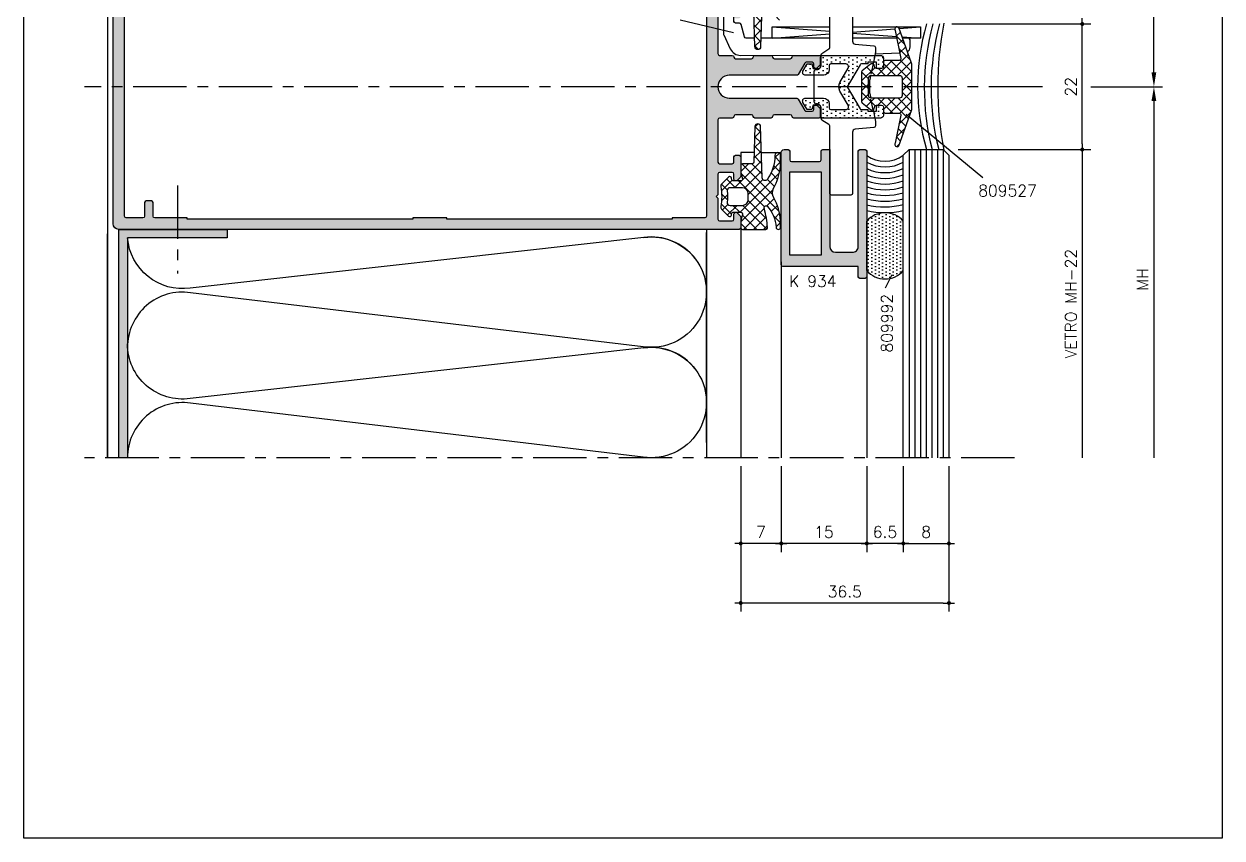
# Model space of a CAD drawing. Extents: x 0 to 1130, y -960 to 577.
# Drawn here: x 0 to 210, y -640 to -497.3 of the extents above; entities that cross this region are included whole.
import ezdxf
from ezdxf.enums import TextEntityAlignment as Align

# ---------------------------------------------------------------- set-up
doc = ezdxf.new("R2010")
doc.units = 0
doc.header["$LTSCALE"] = 7.5
doc.header["$MEASUREMENT"] = 0
doc.linetypes.add('CENTER', pattern=[2, 1.25, -0.25, 0.25, -0.25])
doc.linetypes.add('HIDDEN', pattern=[0.375, 0.25, -0.125])
doc.layers.get('0').update_dxf_attribs({"linetype": 'CONTINUOUS'})
doc.layers.get('DEFPOINTS').update_dxf_attribs({"linetype": 'CONTINUOUS'})
for name, color, linetype in [('ACCESSORI', 200, 'CONTINUOUS'), ('ASSI', 1, 'CENTER'), ('FILL', 8, 'CONTINUOUS'), ('FINE', 7, 'CONTINUOUS'), ('GOMMA', 3, 'CONTINUOUS'), ('GROSSA', 4, 'CONTINUOUS'), ('LAMIERA', 94, 'CONTINUOUS'), ('MARCHIO', 7, 'CONTINUOUS'), ('NASC', 7, 'HIDDEN'), ('QUOTE', 254, 'CONTINUOUS'), ('TESTO', 2, 'CONTINUOUS'), ('TRATTEGGI', 140, 'CONTINUOUS'), ('VETRO', 6, 'CONTINUOUS')]:
    doc.layers.add(name, color=color, linetype=linetype)
doc.styles.get("Standard").update_dxf_attribs({"font": 'romans.shx'})
doc.dimstyles.new('SCALA_1-1$0', dxfattribs={"dimtxt": 2, "dimasz": 1, "dimexe": 1.5, "dimexo": 1.5, "dimgap": 1, "dimtad": 3, "dimdsep": 46, "dimtxsty": 'Standard', "dimblk1": 'PUNTO', "dimblk2": 'PUNTO', "dimsah": 1, "dimcen": 0.09, "dimclrt": 2, "dimadec": 0, "dimazin": 0, "dimtfac": 0.7, "dimtmove": 0, "dimatfit": 3, "dimldrblk": 'PUNTO', "dimfxl": 1, "dimtolj": 2, "dimarcsym": 0})
pattern_1 = [(135, (-2e-06, -640), (-0.8838835, -0.8838835), []), (225, (-2e-06, -640), (0.8838835, -0.8838835), [])]

# ---------------------------------------------------------------- blocks, each defined once
blk = doc.blocks.new('*D162')
at = {"layer": 'DEFPOINTS', "color": 0, "transparency": 16777216}
for p in [(173.63, -438.35), (198.06, -438.35), (185.5, -508.35)]:
    blk.add_point(p, dxfattribs=at)
at = {"layer": 'QUOTE', "color": 0, "lineweight": -2, "transparency": 16777216}
for p, q in [((198.06, -505.85), (198.06, -438.35)), ((187, -508.35), (199.56, -508.35))]:
    blk.add_line(p, q, dxfattribs=at)
at = {"layer": 'QUOTE', "color": 0, "transparency": 16777216}
blk.add_solid([(197.64, -505.85), (198.47, -505.85), (198.06, -508.35)], dxfattribs=at)
at = {"layer": 'QUOTE', "color": 2, "transparency": 16777216, "insert": (196.06, -472.1), "char_height": 2, "attachment_point": 5, "rotation": 90}
blk.add_mtext('\\A2;MH', dxfattribs=at)
blk = doc.blocks.new('_None')
blk = doc.blocks.new('PUNTO')
blk.add_line((-1, 0), (1, 0))
at = {"const_width": 0.35}
blk.add_lwpolyline([(-0.175, 0, 1), (0.175, 0, 1)], format="xyb", close=True, dxfattribs=at)
blk = doc.blocks.new('*D164')
at = {"layer": 'DEFPOINTS', "color": 0, "transparency": 16777216}
for p in [(185.5, -508.35), (173.63, -573.36), (198.06, -573.36)]:
    blk.add_point(p, dxfattribs=at)
at = {"layer": 'QUOTE', "color": 0, "lineweight": -2, "transparency": 16777216}
for p, q in [((187, -508.35), (199.56, -508.35)), ((198.06, -510.85), (198.06, -573.36))]:
    blk.add_line(p, q, dxfattribs=at)
at = {"layer": 'QUOTE', "color": 0, "transparency": 16777216}
blk.add_solid([(197.64, -510.85), (198.47, -510.85), (198.06, -508.35)], dxfattribs=at)
at = {"layer": 'QUOTE', "color": 2, "transparency": 16777216, "insert": (196.06, -542.11), "char_height": 2, "attachment_point": 5, "rotation": 90}
blk.add_mtext('\\A2;MH', dxfattribs=at)
blk = doc.blocks.new('*D165')
at = {"layer": 'DEFPOINTS', "color": 0, "transparency": 16777216}
for p in [(162.23, -519.36), (173.63, -573.36), (185.5, -573.36)]:
    blk.add_point(p, dxfattribs=at)
at = {"layer": 'QUOTE', "color": 0, "lineweight": -2, "transparency": 16777216}
for p, q in [((163.73, -519.36), (187, -519.36)), ((185.5, -519.36), (185.5, -573.36))]:
    blk.add_line(p, q, dxfattribs=at)
at = {"layer": 'QUOTE', "color": 0, "transparency": 16777216}
blk.add_solid([(185.5, -573.36), (185.5, -573.36), (185.5, -573.36)], dxfattribs=at)
at = {"layer": 'QUOTE', "color": 0, "lineweight": -2, "transparency": 16777216, "xscale": 1e-05, "yscale": 1e-05, "zscale": 1e-05, "rotation": 90}
blk.add_blockref('PUNTO', (185.5, -519.36), dxfattribs=at)
at = {"layer": 'QUOTE', "color": 2, "transparency": 16777216, "insert": (183.5, -546.36), "char_height": 2, "attachment_point": 5, "rotation": 90}
blk.add_mtext('\\A2;VETRO MH-22', dxfattribs=at)
blk = doc.blocks.new('*D166')
at = {"layer": 'DEFPOINTS', "color": 0, "transparency": 16777216}
for p in [(161.13, -497.35), (185.5, -497.35), (162.23, -519.36)]:
    blk.add_point(p, dxfattribs=at)
at = {"layer": 'QUOTE', "color": 0, "lineweight": -2, "transparency": 16777216}
for p, q in [((162.63, -497.35), (187, -497.35)), ((185.5, -518.36), (185.5, -498.35)), ((163.73, -519.36), (187, -519.36))]:
    blk.add_line(p, q, dxfattribs=at)
for p, rotation in [((185.5, -497.35), 90), ((185.5, -519.36), 270)]:
    blk.add_blockref('PUNTO', p, dxfattribs=dict(at, rotation=rotation))
at = {"layer": 'QUOTE', "color": 2, "transparency": 16777216, "insert": (183.5, -508.36), "char_height": 2, "attachment_point": 5, "rotation": 90}
blk.add_mtext('\\A2;22', dxfattribs=at)
blk = doc.blocks.new('*D167')
at = {"layer": 'DEFPOINTS', "color": 0, "transparency": 16777216}
for p in [(154.13, -573.35), (162.13, -573.35), (162.13, -588.38)]:
    blk.add_point(p, dxfattribs=at)
at = {"layer": 'QUOTE', "color": 0, "lineweight": -2, "transparency": 16777216}
for p, q in [((154.13, -574.85), (154.13, -589.88)), ((162.13, -574.85), (162.13, -589.88)), ((155.13, -588.38), (161.13, -588.38))]:
    blk.add_line(p, q, dxfattribs=at)
at = {"layer": 'QUOTE', "color": 0, "lineweight": -2, "transparency": 16777216, "rotation": 180}
blk.add_blockref('PUNTO', (154.13, -588.38), dxfattribs=at)
at = {"layer": 'QUOTE', "color": 0, "lineweight": -2, "transparency": 16777216}
blk.add_blockref('PUNTO', (162.13, -588.38), dxfattribs=at)
at = {"layer": 'QUOTE', "color": 2, "transparency": 16777216, "insert": (158.13, -586.38), "char_height": 2, "attachment_point": 5}
blk.add_mtext('\\A2;8', dxfattribs=at)
blk = doc.blocks.new('*D168')
at = {"layer": 'DEFPOINTS', "color": 0, "transparency": 16777216}
for p in [(147.73, -573.35), (154.13, -573.35), (147.73, -588.38)]:
    blk.add_point(p, dxfattribs=at)
at = {"layer": 'QUOTE', "color": 0, "lineweight": -2, "transparency": 16777216}
for p, q in [((147.73, -574.85), (147.73, -589.88)), ((154.13, -574.85), (154.13, -589.88)), ((153.13, -588.38), (148.73, -588.38))]:
    blk.add_line(p, q, dxfattribs=at)
at = {"layer": 'QUOTE', "color": 0, "lineweight": -2, "transparency": 16777216, "rotation": 180}
blk.add_blockref('PUNTO', (147.73, -588.38), dxfattribs=at)
at = {"layer": 'QUOTE', "color": 0, "lineweight": -2, "transparency": 16777216}
blk.add_blockref('PUNTO', (154.13, -588.38), dxfattribs=at)
at = {"layer": 'QUOTE', "color": 2, "transparency": 16777216, "insert": (150.93, -586.38), "char_height": 2, "attachment_point": 5}
blk.add_mtext('\\A2;6.5', dxfattribs=at)
blk = doc.blocks.new('*D169')
at = {"layer": 'DEFPOINTS', "color": 0, "transparency": 16777216}
for p in [(132.73, -573.35), (147.73, -573.35), (132.73, -588.38)]:
    blk.add_point(p, dxfattribs=at)
at = {"layer": 'QUOTE', "color": 0, "lineweight": -2, "transparency": 16777216}
for p, q in [((132.73, -574.85), (132.73, -589.88)), ((147.73, -574.85), (147.73, -589.88)), ((146.73, -588.38), (133.73, -588.38))]:
    blk.add_line(p, q, dxfattribs=at)
at = {"layer": 'QUOTE', "color": 0, "lineweight": -2, "transparency": 16777216, "rotation": 180}
blk.add_blockref('PUNTO', (132.73, -588.38), dxfattribs=at)
at = {"layer": 'QUOTE', "color": 0, "lineweight": -2, "transparency": 16777216}
blk.add_blockref('PUNTO', (147.73, -588.38), dxfattribs=at)
at = {"layer": 'QUOTE', "color": 2, "transparency": 16777216, "insert": (140.23, -586.38), "char_height": 2, "attachment_point": 5}
blk.add_mtext('\\A2;15', dxfattribs=at)
blk = doc.blocks.new('*D170')
at = {"layer": 'DEFPOINTS', "color": 0, "transparency": 16777216}
for p in [(125.63, -573.35), (132.73, -573.35), (125.63, -588.38)]:
    blk.add_point(p, dxfattribs=at)
at = {"layer": 'QUOTE', "color": 0, "lineweight": -2, "transparency": 16777216}
for p, q in [((125.63, -574.85), (125.63, -589.88)), ((132.73, -574.85), (132.73, -589.88)), ((131.73, -588.38), (126.63, -588.38))]:
    blk.add_line(p, q, dxfattribs=at)
at = {"layer": 'QUOTE', "color": 0, "lineweight": -2, "transparency": 16777216, "rotation": 180}
blk.add_blockref('PUNTO', (125.63, -588.38), dxfattribs=at)
at = {"layer": 'QUOTE', "color": 0, "lineweight": -2, "transparency": 16777216}
blk.add_blockref('PUNTO', (132.73, -588.38), dxfattribs=at)
at = {"layer": 'QUOTE', "color": 2, "transparency": 16777216, "insert": (129.18, -586.38), "char_height": 2, "attachment_point": 5}
blk.add_mtext('\\A2;7', dxfattribs=at)
blk = doc.blocks.new('*D171')
at = {"layer": 'DEFPOINTS', "color": 0, "transparency": 16777216}
for p in [(125.63, -582.36), (162.13, -582.36), (125.63, -598.82)]:
    blk.add_point(p, dxfattribs=at)
at = {"layer": 'QUOTE', "color": 0, "lineweight": -2, "transparency": 16777216}
for p, q in [((125.63, -583.86), (125.63, -600.32)), ((162.13, -583.86), (162.13, -600.32)), ((161.13, -598.82), (126.63, -598.82))]:
    blk.add_line(p, q, dxfattribs=at)
at = {"layer": 'QUOTE', "color": 0, "lineweight": -2, "transparency": 16777216, "rotation": 180}
blk.add_blockref('PUNTO', (125.63, -598.82), dxfattribs=at)
at = {"layer": 'QUOTE', "color": 0, "lineweight": -2, "transparency": 16777216}
blk.add_blockref('PUNTO', (162.13, -598.82), dxfattribs=at)
at = {"layer": 'QUOTE', "color": 2, "transparency": 16777216, "insert": (143.88, -596.82), "char_height": 2, "attachment_point": 5}
blk.add_mtext('\\A2;36.5', dxfattribs=at)

msp = doc.modelspace()

# ---------------------------------------------------------------- hatches: boundary and pattern name
at = {"layer": 'FILL'}
h = msp.add_hatch(color=253, dxfattribs=at)
h.paths.add_polyline_path([(125.6335, -533.0494, -0.41421356), (125.3335, -533.3494), (16.6335, -533.3494, -0.41421356), (15.6335, -532.3494), (15.6335, -484.3494, -0.41421356), (16.6335, -483.3494), (125.3335, -483.3494, -0.41421356), (125.6335, -483.6494), (125.6335, -485.5251, -0.19891237), (125.5456, -485.7372), (125.0214, -486.2615, -0.1833425), (124.8272, -486.3488), (124.7155, -486.3488, -0.396723), (124.4335, -486.0494), (124.4335, -485.1494, 0.41421356), (124.1335, -484.8494), (121.9335, -484.8494, 0.41421356), (121.6335, -485.1494), (121.6335, -488.8009), (121.3335, -489.0994), (121.6335, -489.3978), (121.6335, -493.0494, 0.41421356), (121.9335, -493.3494), (124.1335, -493.3494, 0.41421356), (124.4335, -493.0494), (124.4335, -492.1494, -0.45178835), (124.7714, -491.8518, -0.23202478), (125.0214, -491.9372), (125.5456, -492.4615, -0.19891237), (125.6335, -492.6736), (125.6335, -496.0494, -0.41421356), (125.3335, -496.3494), (124.7335, -496.3494, -0.41421356), (124.4335, -496.0494), (124.4335, -495.1494, 0.41421356), (124.1335, -494.8494), (121.9335, -494.8494, 0.41421356), (121.6335, -495.1494), (121.6335, -502.5494, 0.41421356), (121.9335, -502.8494), (124.1335, -502.8494, -0.41421356), (124.4335, -503.1494, 0.41421356), (124.7335, -503.4494), (127.5301, -503.4494, 0.41421356), (127.8301, -503.1494, -0.41421356), (128.1301, -502.8494), (130.9301, -502.8494, -0.41421356), (131.2301, -503.1494, 0.41421356), (131.5301, -503.4494), (134.3301, -503.4494, 0.41421356), (134.6301, -503.1494, -0.41421356), (134.9301, -502.8494), (139.3335, -502.8494, -0.41421356), (139.6335, -503.1494), (139.6335, -504.3251, -0.19891237), (139.5456, -504.5372), (139.0214, -505.0615, -0.23202478), (138.7714, -505.147, -0.26011388), (138.5001, -505.0379), (138.4335, -504.7892), (138.4335, -504.3494, 0.41421356), (138.1335, -504.0494), (137.1346, -504.0494, 0.26794919), (136.8748, -504.1994), (135.7201, -506.1994, -0.26794919), (135.4603, -506.3494), (123.6335, -506.3494, 1), (123.6335, -510.3494), (135.4603, -510.3494, -0.26794919), (135.7201, -510.4994), (136.8748, -512.4994, 0.26794919), (137.1346, -512.6494), (138.1335, -512.6494, 0.41421356), (138.4335, -512.3494), (138.4335, -511.9095), (138.5001, -511.6608, -0.26011388), (138.7714, -511.5518, -0.23202478), (139.0214, -511.6372), (139.5456, -512.1615, -0.19891237), (139.6335, -512.3736), (139.6335, -513.5494, -0.41421356), (139.3335, -513.8494), (134.9301, -513.8494, -0.41421356), (134.6301, -513.5494, 0.41421356), (134.3301, -513.2494), (131.5301, -513.2494, 0.41421356), (131.2301, -513.5494, -0.41421356), (130.9301, -513.8494), (128.1301, -513.8494, -0.41421356), (127.8301, -513.5494, 0.41421356), (127.5301, -513.2494), (124.7335, -513.2494, 0.41421356), (124.4335, -513.5494, -0.41421356), (124.1335, -513.8494), (121.9335, -513.8494, 0.41421356), (121.6335, -514.1494), (121.6335, -521.5494, 0.41421356), (121.9335, -521.8494), (124.1335, -521.8494, 0.41421356), (124.4335, -521.5494), (124.4335, -520.6494, -0.41421356), (124.7335, -520.3494), (125.3335, -520.3494, -0.41421356), (125.6335, -520.6494), (125.6335, -524.0251, -0.19891237), (125.5456, -524.2372), (125.0214, -524.7615, -0.15972016), (124.8546, -524.8459), (124.6881, -524.8459, -0.37040026), (124.4335, -524.5494), (124.4335, -523.6494, 0.41421356), (124.1335, -523.3494), (121.9335, -523.3494, 0.41421356), (121.6335, -523.6494), (121.6335, -527.3009), (121.3335, -527.5994), (121.6335, -527.8978), (121.6335, -531.5494, 0.41421356), (121.9335, -531.8494), (124.1335, -531.8494, 0.41421356), (124.4335, -531.5494), (124.4335, -530.6494, -0.45178835), (124.7714, -530.3518, -0.23202478), (125.0214, -530.4372), (125.5456, -530.9615, -0.19891237), (125.6335, -531.1736)])
h.paths.add_polyline_path([(119.6335, -531.0494, -0.41421356), (119.3335, -531.3494), (113.6335, -531.3494), (113.6335, -531.5494), (74.1335, -531.5494), (74.1335, -531.3494), (68.1335, -531.3494), (68.1335, -531.5494), (28.6335, -531.5494), (28.6335, -531.3494), (22.9335, -531.3494, -0.41421356), (22.6335, -531.0494), (22.6335, -528.6494, 0.41421356), (22.3335, -528.3494), (21.4335, -528.3494, 0.41421356), (21.1335, -528.6494), (21.1335, -531.0494, -0.41421356), (20.8335, -531.3494), (17.9335, -531.3494, -0.41421356), (17.6335, -531.0494), (17.6335, -485.6494, -0.41421356), (17.9335, -485.3494), (20.8335, -485.3494, -0.41421356), (21.1335, -485.6494), (21.1335, -488.0494, 0.41421356), (21.4335, -488.3494), (22.3335, -488.3494, 0.41421356), (22.6335, -488.0494), (22.6335, -485.6494, -0.41421356), (22.9335, -485.3494), (28.6335, -485.3494), (28.6335, -485.1494), (68.1335, -485.1494), (68.1335, -485.3494), (74.1335, -485.3494), (74.1335, -485.1494), (113.6335, -485.1494), (113.6335, -485.3494), (119.3335, -485.3494, -0.41421356), (119.6335, -485.6494)], flags=16)
h = msp.add_hatch(dxfattribs=at)
h.set_pattern_fill('ANSI37', color=137, scale=10, angle=90, style=0)
h.set_pattern_definition(pattern_1)
h.paths.add_polyline_path([(126.9335, -489.0994), (126.9335, -489.6494, -0.41421356), (125.9335, -490.6494), (123.7559, -490.6494, -0.44100912), (123.2579, -490.1041, 0.0226568), (123.3035, -489.0994), (122.3035, -489.0994, -0.0438044), (122.1506, -490.8415, 0.2448502), (122.2894, -491.2821), (123.5199, -492.5126, 0.63707026), (124.0309, -492.3267), (124.0567, -492.0319, -0.38887873), (124.2559, -491.8494), (125.6335, -491.8494, -0.49314543), (125.9233, -492.227), (125.6335, -493.3085), (125.6335, -494.5494, 0.41421356), (125.9335, -494.8494), (127.6389, -494.8494, -0.4052433), (127.9388, -495.1401), (128.1301, -501.3647, 0.96973923), (129.1296, -501.3647), (129.4065, -492.384, -0.67565586), (130.2775, -492.0644, -0.14945272), (131.63, -496.3235, 0.96352128), (132.6292, -496.3376), (132.6292, -494.9004, 0.09986684), (131.6362, -491.0075), (131.3866, -490.5854, -0.19269455), (131.355, -489.0994)])
h.paths.add_polyline_path([(129.7775, -486.9585, 0.05284661), (130.324, -483.667, 0.4315909), (130.0246, -483.3494), (125.9335, -483.3494, 0.41421356), (125.6335, -483.6494), (125.6335, -484.8507, 0.06554346), (125.6437, -484.9284), (125.9233, -485.9717, -0.49314543), (125.6335, -486.3494), (124.2559, -486.3494, -0.38887873), (124.0567, -486.1668), (124.0309, -485.872, 0.63707026), (123.5199, -485.6861), (122.2894, -486.9166, 0.2448502), (122.1506, -487.3572, -0.0438044), (122.3035, -489.0994), (123.3035, -489.0994, 0.0226568), (123.2579, -488.0946, -0.44100912), (123.7559, -487.5494), (125.9335, -487.5494, -0.41421356), (126.9335, -488.5494), (126.9335, -489.0994), (131.355, -489.0994, -0.02794882), (131.4452, -488.8949), (131.6644, -488.438, 0.11534052), (132.6292, -484.5356), (132.6292, -483.7264, 0.97173968), (131.8298, -483.7494, -0.16496881), (130.2962, -487.4339, -0.79048834)])
h = msp.add_hatch(dxfattribs=at)
h.set_pattern_fill('ANSI37', color=137, scale=10, angle=90, style=0)
h.set_pattern_definition([(135, (0.0058, -640), (-0.8838835, -0.8838835), []), (225, (0.0058, -640), (0.8838835, -0.8838835), [])])
h.paths.add_polyline_path([(153.3303, -518.7312, -0.15107956), (153.1256, -518.8494), (152.9484, -518.8494, -0.52621807), (152.7047, -518.2367), (153.2081, -515.712), (154.2698, -516.1263)])
h.paths.add_polyline_path([(153.6834, -513.3287, 0.47311273), (153.3892, -512.97), (150.9335, -512.97, -0.41421356), (150.6335, -512.67), (150.6335, -511.8593, 0.41421356), (150.3335, -511.5593), (149.4533, -511.5593), (149.4335, -511.5593), (149.4335, -511.56, 0.3035624), (149.1691, -511.7633), (149.0233, -512.1949, -0.32172576), (148.7391, -512.3989), (148.5806, -512.3989, -0.16297222), (148.3999, -512.3385), (146.9386, -511.1847, -0.2237094), (146.8297, -510.9534), (146.8297, -508.3494), (148.0256, -508.3494), (148.0256, -509.8593, 0.41421356), (148.5256, -510.3593), (153.4392, -510.3593, 0.41421356), (153.9392, -509.8593), (153.9392, -508.3494), (155.6339, -508.3494), (155.6339, -508.3593, 0.00296261), (155.6339, -508.8538), (155.6339, -512.1692, -0.08674916), (155.5746, -512.5084), (154.2698, -516.1263), (153.2081, -515.712)])
h.paths.add_polyline_path([(148.0256, -508.3494), (146.8297, -508.3494), (146.8297, -505.7652, -0.2237094), (146.9386, -505.5339), (148.3999, -504.3801, -0.16297222), (148.5806, -504.3196), (148.7391, -504.3196, -0.32172576), (149.0233, -504.5236), (149.1691, -504.9553, 0.3035624), (149.4335, -505.1586), (149.4335, -505.1593), (150.3335, -505.1593, 0.41421356), (150.6335, -504.8593), (150.6335, -504.0486, -0.41421356), (150.9335, -503.7486), (153.3892, -503.7486, 0.47311273), (153.6834, -503.3899), (152.7047, -498.4819, -0.92425428), (153.3303, -497.9873), (155.5746, -504.2102, -0.08674916), (155.6339, -504.5494), (155.6339, -508.3494), (153.9392, -508.3494), (153.9392, -506.8593, 0.41421356), (153.4392, -506.3593), (148.5256, -506.3593, 0.41421356), (148.0256, -506.8593)])
h = msp.add_hatch(dxfattribs=at)
h.set_pattern_fill('DOTS', color=2, scale=12, angle=90, style=0)
h.set_pattern_definition([(90, (-125.4394, -600.002), (-0.75, 0.375), [0, -0.75])])
h.paths.add_polyline_path([(139.9335, -513.8494, -0.18448309), (139.7335, -513.773), (139.7335, -512.1403, 0.41421356), (138.9335, -511.3403), (138.8335, -511.3403, -0.41421356), (138.5335, -511.0403), (138.5335, -510.3494), (140.1335, -510.3494, -0.41421356), (141.1335, -511.3494), (141.1335, -512.0494, 0.41421356), (141.4335, -512.3494), (144.0318, -512.3494, 0.57735027), (144.4648, -511.5994), (143.0215, -509.0994, -0.1316525), (142.8205, -508.3494), (144.3205, -508.3494), (146.5433, -512.1994, 0.26794919), (146.8031, -512.3494), (147.9335, -512.3494), (147.9335, -512.6494), (148.905, -512.6494), (149.16, -513.8494)])
h.paths.add_polyline_path([(149.4335, -512.6494), (149.4335, -511.55, -0.01654728), (149.4533, -511.5494), (150.3335, -511.5494, -0.41421356), (150.6335, -511.8494), (150.6335, -513.3494, -0.3611117), (150.2253, -513.8409), (149.0573, -513.3662), (148.905, -512.6494)])
h.paths.add_polyline_path([(136.5438, -511.0994, -0.57735027), (136.9769, -510.3494), (138.5335, -510.3494), (138.5335, -511.0403, 0.41421356), (138.8335, -511.3403), (138.9335, -511.3403, -0.41421356), (139.7335, -512.1403), (139.7335, -513.773, -0.21342177), (139.6335, -513.5494), (139.6335, -511.8494, 0.41421356), (139.3335, -511.5494), (138.3335, -511.5494), (138.1191, -512.3494), (137.2655, -512.3494)])
h.paths.add_polyline_path([(138.3335, -505.1494), (139.3335, -505.1494, 0.16947918), (139.5201, -505.0842, -0.20875388), (138.9335, -505.3403), (138.8335, -505.3403, 0.41421356), (138.5335, -505.6403), (138.5335, -506.3494), (136.9769, -506.3494, -0.57735027), (136.5438, -505.5994), (137.2655, -504.3494), (138.1191, -504.3494)])
h.paths.add_polyline_path([(139.5201, -505.0842, 0.12131102), (139.6079, -504.9707, 0.14297088), (139.7335, -504.5403), (139.7335, -502.9257, -0.18448309), (139.9335, -502.8494), (149.1562, -502.8494), (148.9011, -504.0494), (147.9335, -504.0494), (147.9335, -504.3494), (146.8031, -504.3494, 0.26794919), (146.5433, -504.4994), (144.3205, -508.3494), (142.8205, -508.3494, -0.1316525), (143.0215, -507.5994), (144.4648, -505.0994, 0.57735027), (144.0318, -504.3494), (141.4335, -504.3494, 0.41421356), (141.1335, -504.6494), (141.1335, -505.3494, -0.41421356), (140.1335, -506.3494), (138.5335, -506.3494), (138.5335, -505.6403, -0.41421356), (138.8335, -505.3403), (138.9335, -505.3403, 0.20875388)])
h.paths.add_polyline_path([(149.4335, -504.0494), (148.9011, -504.0494), (149.1562, -502.8494), (150.1335, -502.8494, -0.41421356), (150.6335, -503.3494), (150.6335, -504.8494, -0.41421356), (150.3335, -505.1494), (149.4533, -505.1494, -0.01654728), (149.4335, -505.1487)])
h = msp.add_hatch(dxfattribs=at)
h.set_pattern_fill('ANSI37', color=137, scale=10, angle=90, style=0)
h.set_pattern_definition(pattern_1)
h.paths.add_polyline_path([(126.9335, -527.5994), (126.9335, -527.0494, 0.41421356), (125.9335, -526.0494), (123.7559, -526.0494, 0.44100912), (123.2579, -526.5946, -0.0226568), (123.3035, -527.5994), (122.3035, -527.5994, 0.0438044), (122.1506, -525.8572, -0.2448502), (122.2894, -525.4166), (123.5199, -524.1861, -0.63707026), (124.0309, -524.372), (124.0567, -524.6668, 0.38887873), (124.2559, -524.8494), (125.6335, -524.8494, 0.49314543), (125.9233, -524.4717), (125.6335, -523.3902), (125.6335, -522.1494, -0.41421356), (125.9335, -521.8494), (127.6389, -521.8494, 0.4052433), (127.9388, -521.5586), (128.1301, -515.334, -0.96973923), (129.1296, -515.334), (129.4065, -524.3147, 0.67565586), (130.2775, -524.6343, 0.14945272), (131.63, -520.3752, -0.96352128), (132.6292, -520.3611), (132.6292, -521.7983, -0.09986684), (131.6362, -525.6912), (131.3866, -526.1133, 0.19269455), (131.355, -527.5994)])
h.paths.add_polyline_path([(129.7775, -529.7402, -0.05284661), (130.324, -533.0317, -0.4315909), (130.0246, -533.3494), (125.9335, -533.3494, -0.41421356), (125.6335, -533.0494), (125.6335, -531.848, -0.06554346), (125.6437, -531.7703), (125.9233, -530.727, 0.49314543), (125.6335, -530.3494), (124.2559, -530.3494, 0.38887873), (124.0567, -530.5319), (124.0309, -530.8267, -0.63707026), (123.5199, -531.0126), (122.2894, -529.7821, -0.2448502), (122.1506, -529.3415, 0.0438044), (122.3035, -527.5994), (123.3035, -527.5994, -0.0226568), (123.2579, -528.6041, 0.44100912), (123.7559, -529.1494), (125.9335, -529.1494, 0.41421356), (126.9335, -528.1494), (126.9335, -527.5994), (131.355, -527.5994, 0.02794882), (131.4452, -527.8038), (131.6644, -528.2607, -0.11534052), (132.6292, -532.1631), (132.6292, -532.9723, -0.97173968), (131.8298, -532.9494, 0.16496881), (130.2962, -529.2648, 0.79048834)])
h = msp.add_hatch(color=253, dxfattribs=at)
h.dxf.hatch_style = 1
edge = h.paths.add_edge_path()
edge.add_arc((142.2335, -536.3494), 1, 180, 270)
edge.add_line((142.2335, -537.3494), (145.1735, -537.3494))
edge.add_arc((145.2307, -536.3482), 1.0028, 266.729291, 359.934034)
edge.add_line((146.2335, -536.3494), (146.2335, -519.6494))
edge.add_arc((146.5335, -519.6494), 0.3, 90, 180, ccw=False)
edge.add_line((146.5335, -519.3494), (147.4285, -519.3494))
edge.add_arc((147.4285, -519.6494), 0.3, 0, 90, ccw=False)
edge.add_line((147.7285, -519.6494), (147.7285, -539.5494))
edge.add_line((147.7285, -539.5494), (147.7285, -541.6494))
edge.add_arc((147.4285, -541.6494), 0.3, -90, 0, ccw=False)
edge.add_line((147.4285, -541.9494), (146.5335, -541.9494))
edge.add_arc((146.5335, -541.6494), 0.3, 180, 270, ccw=False)
edge.add_line((146.2335, -541.6494), (146.2335, -539.8494))
edge.add_line((146.2335, -539.8494), (133.0285, -539.8494))
edge.add_arc((133.0285, -539.5494), 0.3, 180, 270, ccw=False)
edge.add_line((132.7285, -539.5494), (132.7285, -519.8494))
edge.add_arc((133.2285, -519.8494), 0.5, 90, 180, ccw=False)
edge.add_line((133.2285, -519.3494), (133.9285, -519.3494))
edge.add_arc((133.9285, -519.6494), 0.3, 0, 90, ccw=False)
edge.add_line((134.2285, -519.6494), (134.2285, -521.1523))
edge.add_arc((134.5285, -521.1523), 0.3, 180, 270)
edge.add_line((134.5285, -521.4523), (139.4335, -521.4523))
edge.add_arc((139.4335, -521.1523), 0.3, 270, 360)
edge.add_line((139.7335, -521.1523), (139.7335, -519.6494))
edge.add_arc((140.0335, -519.6494), 0.3, 90, 180, ccw=False)
edge.add_line((140.0335, -519.3494), (141.2335, -519.3494))
edge.add_line((141.2335, -519.3494), (141.2335, -536.3494))
h.paths.add_polyline_path([(139.7335, -523.2523), (139.7335, -537.8523), (134.2285, -537.8523), (134.2285, -523.2523)], flags=16)
msp.add_hatch(color=253, dxfattribs=at).paths.add_polyline_path([(35.6335, -534.8494), (18.1335, -534.8494), (18.1335, -573.3631), (16.6335, -573.3631), (16.6335, -533.3494), (35.6335, -533.3494)])
at = {"layer": 'FINE'}
h = msp.add_hatch(dxfattribs=at)
h.set_pattern_fill('DOTS', color=256, scale=10, angle=90)
h.set_pattern_definition([(90, (224.8756, -596.3865), (-0.625, 0.3125), [0, -0.625])])
h.paths.add_polyline_path([(147.7578, -531.9039), (147.7578, -539.5641), (147.7578, -540.5702, 0.46124046), (154.1027, -540.5702), (154.1027, -531.9039, 0.46124046)])

# ---------------------------------------------------------------- linework, layer by layer
at = {"layer": 'ACCESSORI'}
for points in [[(139.7335, -502.9257), (139.7335, -502.7554, -0.25700081), (139.873, -502.502), (141.094, -501.7286, 0.25700081), (141.2335, -501.4752), (141.2335, -489.6403, -0.41421356), (141.5335, -489.3403), (144.9335, -489.3403, -0.41421356), (145.2335, -489.6403), (145.2335, -500.3821, 0.38887873), (145.6899, -500.8802), (148.9596, -501.1663, -0.38887873), (149.2335, -501.4652), (149.2335, -502.3806, -0.05240778), (149.2116, -502.5885), (149.1562, -502.8494)], [(149.16, -513.8494), (149.2116, -514.0921, -0.05240778), (149.2335, -514.3), (149.2335, -515.2155, -0.38887873), (148.9596, -515.5143), (145.6899, -515.8004, 0.38887873), (145.2335, -516.2985), (145.2335, -527.0403, -0.41421356), (144.9335, -527.3403), (141.5335, -527.3403, -0.41421356), (141.2335, -527.0403), (141.2335, -515.2054, 0.25700081), (141.094, -514.952), (139.873, -514.1786, -0.25700081), (139.7335, -513.9252), (139.7335, -513.773)]]:
    msp.add_lwpolyline(points, format="xyb", dxfattribs=at)
at = {"layer": 'ASSI'}
for p, q in [((178.5181, -508.3494), (10.6335, -508.3494)), ((26.8835, -525.6301), (26.8835, -541.0686)), ((173.6314, -573.3631), (10.6334, -573.3631))]:
    msp.add_line(p, q, dxfattribs=at)
at = {"layer": 'FINE'}
for p, q in [((14.6335, -438.3494), (14.6335, -573.3631)), ((131.1454, -497.8494), (141.2335, -498.6265)), ((131.1454, -499.8522), (141.2335, -499.0751)), ((145.2335, -498.767), (152.6393, -498.1965)), ((145.2335, -498.9346), (152.9169, -499.5265)), ((153.392, -498.1385), (157.1454, -497.8494)), ((153.9205, -499.6038), (157.1454, -499.8522)), ((125.6336, -519.8636), (125.6336, -521.863)), ((127.995, -519.8636), (125.6336, -519.8636)), ((125.6336, -519.8636), (125.6336, -521.863)), ((129.2733, -519.8636), (132.6623, -519.8636)), ((119.6335, -533.3494), (119.6335, -573.3631)), ((125.6335, -533.0494), (125.6335, -573.3631)), ((125.6336, -533.363), (125.6336, -573.3631)), ((147.7285, -540.5702), (147.7285, -531.9039)), ((154.1335, -540.5702), (154.1335, -531.9039)), ((119.6334, -533.4136), (119.6334, -573.3631)), ((132.7285, -539.0494), (132.7285, -573.3484)), ((147.7285, -541.6494), (147.7285, -573.3631))]:
    msp.add_line(p, q, dxfattribs=at)
at = {"layer": 'FINE', "color": 2}
for p, q in [((148.8419, -504.3279), (148.9011, -504.0494)), ((148.8455, -512.3695), (148.905, -512.6494))]:
    msp.add_line(p, q, dxfattribs=at)
at = {"layer": 'FINE'}
for points in [[(128.0836, -499.8522), (126.5738, -499.8522, -0.33945426), (126.284, -499.6298), (125.6931, -497.4246, 0.33946769), (125.4033, -497.2023), (124.7335, -497.2023, -0.41421356), (124.4335, -496.9023), (124.4334, -495.5023, 0.41421356), (124.1334, -495.2023), (123.1334, -495.2024, 0.41421356), (122.6335, -495.7024), (122.6336, -499.1341, 0.10951833), (122.6617, -499.2609), (123.7981, -501.6976, 0.29147342), (125.6108, -502.8523), (139.7335, -502.8422)], [(154.8674, -502.2294, 0.25745754), (155.3337, -501.3836), (155.3337, -500.1522, 0.41419945), (155.0337, -499.8522), (154.01, -499.8522)]]:
    msp.add_lwpolyline(points, format="xyb", dxfattribs=at)
for points in [[(140.2335, -499.8522), (131.1454, -499.8522), (131.1454, -497.8494), (141.2335, -497.8494)], [(145.2335, -497.8494), (157.1454, -497.8494), (157.1454, -499.8522), (154.01, -499.8522)], [(141.2335, -499.8522), (129.1763, -499.8522)], [(152.9819, -499.8522), (145.2335, -499.8522)], [(149.2212, -502.5549), (153.4924, -502.4123)]]:
    msp.add_lwpolyline(points, dxfattribs=at)
for centre, start, end in [((150.931, -534.6767), 40.886342, 139.113658), ((150.931, -537.7974), 220.886342, 319.113658)]:
    msp.add_arc(centre, 4.2361, start, end, dxfattribs=at)
at = {"layer": 'GOMMA'}
msp.add_lwpolyline([(129.4065, -492.384), (129.1296, -501.3647, -0.96973923), (128.1301, -501.3647), (127.9388, -495.1401, 0.4052433)], format="xyb", dxfattribs=at)
for points in [[(149.1691, -504.9553), (149.0233, -504.5236, 0.32172576), (148.7391, -504.3196), (148.5806, -504.3196, 0.17434843), (148.3895, -504.3884), (146.9386, -505.5339, 0.2237094), (146.8297, -505.7652), (146.8297, -510.9534, 0.2237094), (146.9386, -511.1847), (148.3895, -512.3302, 0.17434843), (148.5806, -512.3989), (148.7391, -512.3989, 0.32172576), (149.0233, -512.1949), (149.1691, -511.7633, -0.32172576), (149.4533, -511.5593), (150.3335, -511.5593, -0.41421356), (150.6335, -511.8593), (150.6335, -512.67, 0.41421356), (150.9335, -512.97), (153.3892, -512.97, -0.47311273), (153.6834, -513.3287), (152.7047, -518.2367, 0.92425428), (153.3303, -518.7312), (155.5746, -512.5084, 0.08674916), (155.6339, -512.1692), (155.6339, -504.5494, 0.08674916), (155.5746, -504.2102), (153.3303, -497.9873, 0.92425428), (152.7047, -498.4819), (153.6834, -503.3899, -0.47311273), (153.3892, -503.7486), (150.9335, -503.7486, 0.41421356), (150.6335, -504.0486), (150.6335, -504.8593, -0.41421356), (150.3335, -505.1593), (149.4533, -505.1593, -0.32172576)], [(137.2655, -512.3494), (136.5438, -511.0994, -0.57735027), (136.9769, -510.3494), (140.1335, -510.3494, -0.41421356), (141.1335, -511.3494), (141.1335, -512.0494, 0.41421356), (141.4335, -512.3494), (144.0318, -512.3494, 0.57735027), (144.4648, -511.5994), (143.0215, -509.0994, -0.26794919), (143.0215, -507.5994), (144.4648, -505.0994, 0.57735027), (144.0318, -504.3494), (141.4335, -504.3494, 0.41421356), (141.1335, -504.6494), (141.1335, -505.3494, -0.41421356), (140.1335, -506.3494), (136.9769, -506.3494, -0.57735027), (136.5438, -505.5994), (137.2655, -504.3494), (138.1191, -504.3494), (138.3335, -505.1494), (139.3335, -505.1494, 0.41421356), (139.6335, -504.8494), (139.6335, -503.1494, -0.41421356), (139.9335, -502.8494), (150.1335, -502.8494, -0.41421356), (150.6335, -503.3494), (150.6335, -504.8494, -0.41421356), (150.3335, -505.1494), (149.4335, -505.1494), (149.4335, -504.0494), (147.9335, -504.0494), (147.9335, -504.3494), (146.8031, -504.3494, 0.26794919), (146.5433, -504.4994), (144.3205, -508.3494), (146.5433, -512.1994, 0.26794919), (146.8031, -512.3494), (147.9335, -512.3494), (147.9335, -512.6494), (149.4335, -512.6494), (149.4335, -511.5494), (150.3335, -511.5494, -0.41421356), (150.6335, -511.8494), (150.6335, -513.3494, -0.41421356), (150.1335, -513.8494), (139.9335, -513.8494, -0.41421356), (139.6335, -513.5494), (139.6335, -511.8494, 0.41421356), (139.3335, -511.5494), (138.3335, -511.5494), (138.1191, -512.3494)], [(153.9392, -509.8593, -0.41421356), (153.4392, -510.3593), (148.5256, -510.3593, -0.41421356), (148.0256, -509.8593), (148.0256, -506.8593, -0.41421356), (148.5256, -506.3593), (153.4392, -506.3593, -0.41421356), (153.9392, -506.8593)], [(129.1296, -515.334, 0.96973923), (128.1301, -515.334), (127.9388, -521.5586, -0.4052433), (127.6389, -521.8494), (125.9335, -521.8494, 0.41421356), (125.6335, -522.1494), (125.6335, -523.3902), (125.9233, -524.4717, -0.49314543), (125.6335, -524.8494), (124.2559, -524.8494, -0.38887873), (124.0567, -524.6668), (124.0309, -524.372, 0.63707026), (123.5199, -524.1861), (122.2894, -525.4166, 0.2448502), (122.1506, -525.8572, -0.08777723), (122.1506, -529.3415, 0.2448502), (122.2894, -529.7821), (123.5199, -531.0126, 0.63707026), (124.0309, -530.8267), (124.0567, -530.5319, -0.38887873), (124.2559, -530.3494), (125.6335, -530.3494, -0.49314543), (125.9233, -530.727), (125.6437, -531.7703, 0.06554346), (125.6335, -531.848), (125.6335, -533.0494, 0.41421356), (125.9335, -533.3494), (130.0246, -533.3494, 0.4315909), (130.324, -533.0317, 0.05284661), (129.7775, -529.7402, -0.79048834), (130.2962, -529.2648, -0.16496881), (131.8298, -532.9494, 1), (132.6298, -532.9494), (132.6298, -532.3069, 0.11946707), (131.6644, -528.2607), (131.4452, -527.8038, -0.2218381), (131.3866, -526.1133), (131.6362, -525.6912, 0.10019344), (132.6298, -521.7852), (132.6298, -520.3867, 1), (131.6298, -520.3867, -0.14906762), (130.2775, -524.6343, -0.67565586), (129.4065, -524.3147)], [(125.9335, -529.1494, 0.41421356), (126.9335, -528.1494), (126.9335, -527.0494, 0.41421356), (125.9335, -526.0494), (123.7559, -526.0494, 0.44100912), (123.2579, -526.5946, -0.04533687), (123.2579, -528.6041, 0.44100912), (123.7559, -529.1494)]]:
    msp.add_lwpolyline(points, format="xyb", close=True, dxfattribs=at)
at = {"layer": 'GROSSA'}
for points in [[(121.6335, -495.1494), (121.6335, -502.5494, 0.41421356), (121.9335, -502.8494), (124.1335, -502.8494, -0.41421356), (124.4335, -503.1494), (124.4335, -503.1494, 0.41421356), (124.7335, -503.4494), (127.5301, -503.4494, 0.41421356), (127.8301, -503.1494, -0.41421356), (128.1301, -502.8494), (130.9301, -502.8494, -0.41421356), (131.2301, -503.1494), (131.2301, -503.1494, 0.41421356), (131.5301, -503.4494), (134.3301, -503.4494, 0.41421356), (134.6301, -503.1494, -0.41421356), (134.9301, -502.8494), (139.3335, -502.8494, -0.41421356), (139.6335, -503.1494), (139.6335, -504.3251, -0.19891237), (139.5456, -504.5372), (139.0214, -505.0615, -0.19891237), (138.8092, -505.1494), (138.7335, -505.1494, -0.41421356), (138.4335, -504.8494), (138.4335, -504.3494, 0.41421356), (138.1335, -504.0494), (137.1346, -504.0494, 0.26794919), (136.8748, -504.1994), (135.7201, -506.1994, -0.26794919), (135.4603, -506.3494), (123.6335, -506.3494, 1), (123.6335, -510.3494), (135.4603, -510.3494, -0.26794919), (135.7201, -510.4994), (136.8748, -512.4994, 0.26794919), (137.1346, -512.6494), (138.1335, -512.6494, 0.41421356), (138.4335, -512.3494), (138.4335, -511.8494, -0.41421356), (138.7335, -511.5494), (138.8092, -511.5494, -0.19891237), (139.0214, -511.6372), (139.5456, -512.1615, -0.19891237), (139.6335, -512.3736), (139.6335, -513.5494, -0.41421356), (139.3335, -513.8494), (134.9301, -513.8494, -0.41421356), (134.6301, -513.5494, 0.41421356), (134.3301, -513.2494), (131.5301, -513.2494, 0.41421356), (131.2301, -513.5494), (131.2301, -513.5494, -0.41421356), (130.9301, -513.8494), (128.1301, -513.8494, -0.41421356), (127.8301, -513.5494, 0.41421356), (127.5301, -513.2494), (124.7335, -513.2494, 0.41421356), (124.4335, -513.5494), (124.4335, -513.5494, -0.41421356), (124.1335, -513.8494), (121.9335, -513.8494, 0.41421356), (121.6335, -514.1494), (121.6335, -521.5494, 0.41421356), (121.9335, -521.8494), (124.1335, -521.8494, 0.41421356), (124.4335, -521.5494), (124.4335, -520.6494, -0.41421356), (124.7335, -520.3494), (125.3335, -520.3494, -0.41421356), (125.6335, -520.6494), (125.6335, -524.0251, -0.19891237), (125.5456, -524.2372), (125.0214, -524.7615, -0.19891237), (124.8092, -524.8494), (124.7335, -524.8494, -0.41421356), (124.4335, -524.5494), (124.4335, -523.6494, 0.41421356), (124.1335, -523.3494), (121.9335, -523.3494, 0.41421356), (121.6335, -523.6494), (121.6335, -527.3009), (121.3335, -527.5994), (121.6335, -527.8978), (121.6335, -531.5494, 0.41421356), (121.9335, -531.8494), (124.1335, -531.8494, 0.41421356), (124.4335, -531.5494), (124.4335, -530.6494, -0.41421356), (124.7335, -530.3494), (124.8092, -530.3494, -0.19891237), (125.0214, -530.4372), (125.5456, -530.9615, -0.19891237), (125.6335, -531.1736), (125.6335, -533.0494, -0.41421356), (125.3335, -533.3494), (16.6335, -533.3494, -0.41421356), (15.6335, -532.3494), (15.6335, -484.3494, -0.41421356)], [(119.6335, -485.6494), (119.6335, -531.0494, -0.41421356), (119.3335, -531.3494), (113.6335, -531.3494), (113.6335, -531.5494), (74.1335, -531.5494), (74.1335, -531.3494), (68.1335, -531.3494), (68.1335, -531.5494), (28.6335, -531.5494), (28.6335, -531.3494), (22.9335, -531.3494, -0.41421356), (22.6335, -531.0494), (22.6335, -528.6494, 0.41421356), (22.3335, -528.3494), (21.4335, -528.3494, 0.41421356), (21.1335, -528.6494), (21.1335, -531.0494, -0.41421356), (20.8335, -531.3494), (17.9335, -531.3494, -0.41421356), (17.6335, -531.0494), (17.6335, -485.6494, -0.41421356)], [(148.4093, -506.3631), (148.24, -507.1595, 0.05240778), (148.2335, -507.2218), (148.2335, -509.4588, 0.05240778), (148.24, -509.5211), (148.4134, -510.3366)]]:
    msp.add_lwpolyline(points, format="xyb", dxfattribs=at)
msp.add_lwpolyline([(138.5335, -510.3494), (138.5335, -506.3494)], dxfattribs=at)
msp.add_lwpolyline([(141.2335, -536.3494, 0.41421356), (142.2335, -537.3494), (145.1735, -537.3494, 0.43069257), (146.2335, -536.3494), (146.2335, -519.6494, -0.41421356), (146.5335, -519.3494), (147.4285, -519.3494, -0.41421356), (147.7285, -519.6494), (147.7285, -539.5494), (147.7285, -541.6494, -0.41421356), (147.4285, -541.9494), (146.5335, -541.9494, -0.41421356), (146.2335, -541.6494), (146.2335, -539.8494), (133.0285, -539.8494, -0.41421356), (132.7285, -539.5494), (132.7285, -519.8494, -0.41421356), (133.2285, -519.3494), (133.9285, -519.3494, -0.41421356), (134.2285, -519.6494), (134.2285, -521.1523, 0.41421356), (134.5285, -521.4523), (139.4335, -521.4523, 0.41421356), (139.7335, -521.1523), (139.7335, -519.6494, -0.41421356), (140.0335, -519.3494), (141.2335, -519.3494)], format="xyb", close=True, dxfattribs=at)
msp.add_lwpolyline([(139.7335, -523.2523), (139.7335, -537.8523), (134.2285, -537.8523), (134.2285, -523.2523)], close=True, dxfattribs=at)
at = {"layer": 'LAMIERA'}
msp.add_lwpolyline([(35.6335, -534.8494), (18.1335, -534.8494), (18.1335, -573.3631), (16.6335, -573.3631), (16.6335, -533.3494), (35.6335, -533.3494), (35.6335, -534.8494)], dxfattribs=at)
at = {"layer": 'MARCHIO'}
msp.add_lwpolyline([(0, -640), (0, -343), (210, -343), (210, -640)], close=True, dxfattribs=at)
at = {"layer": 'NASC'}
for points in [[(138.5335, -506.3494), (138.5335, -505.6403, -0.41421356), (138.8335, -505.3403), (138.9335, -505.3403, 0.41421356), (139.7335, -504.5403), (139.7335, -502.9257)], [(139.7335, -513.773), (139.7335, -512.1403, 0.41421356), (138.9335, -511.3403), (138.8335, -511.3403, -0.41421356), (138.5335, -511.0403), (138.5335, -510.3494)]]:
    msp.add_lwpolyline(points, format="xyb", dxfattribs=at)
for points in [[(149.1562, -502.8494), (148.8373, -504.3494)], [(149.1562, -502.8494), (148.9011, -504.0494)], [(148.8419, -504.3279), (148.4093, -506.3631)], [(148.8455, -512.3695), (148.4134, -510.3366)], [(148.905, -512.6494), (149.16, -513.8494)]]:
    msp.add_lwpolyline(points, dxfattribs=at)
at = {"layer": 'QUOTE'}
for p, q in [((124.3446, -498.8859), (115.0128, -496.6553)), ((154.6551, -513.1273), (168.0639, -524.259)), ((14.6334, -573.3631), (14.6334, -534.1019)), ((150.9878, -543.5744), (152.1861, -541.2648))]:
    msp.add_line(p, q, dxfattribs=at)
at = {"layer": 'QUOTE', "color": 7}
msp.add_line((119.6335, -570.6844), (119.6334, -533.863), dxfattribs=at)
at = {"layer": 'QUOTE'}
for centre, radius, start, end in [((196.2025, -508.3722), 39.5686, 163.824782, 196.128409), ((200.8029, -508.6307), 42.9905, 164.78657, 194.457798), ((201.9824, -508.623), 42.9905, 164.797225, 194.468415), ((218.0148, -508.3494), 57.8423, 168.918632, 191.099833)]:
    msp.add_arc(centre, radius, start, end, dxfattribs=at)
at = {"layer": 'QUOTE', "color": 7}
for radius, start, end in [(5.5437, 235.071138, 305.647979), (6.5437, 240.983505, 299.586733), (7.5437, 245.117338, 295.359084), (8.5437, 248.191025, 292.219798), (9.5437, 250.574206, 289.787743), (10.5437, 252.479788, 287.84414), (11.5437, 254.040145, 286.253261), (12.5437, 255.342326, 284.925982), (13.5437, 256.446107, 283.801167), (14.5437, 257.393984, 282.835388)]:
    msp.add_arc((150.9025, -515.8591), radius, start, end, dxfattribs=at)
at = {"layer": 'TRATTEGGI'}
for p, q in [((155.1334, -519.364), (155.1334, -573.3631)), ((156.1334, -519.364), (156.1334, -573.3631)), ((157.1334, -519.364), (157.1334, -573.3631)), ((158.1334, -519.364), (158.1334, -573.3631)), ((159.1334, -519.364), (159.1334, -573.3631)), ((160.1334, -519.364), (160.1334, -573.3631)), ((161.1334, -519.364), (161.1334, -573.3631))]:
    msp.add_line(p, q, dxfattribs=at)
for points in [[(108.6472, -534.7523, -1.15137879), (108.5604, -553.9115), (29.2067, -544.4396, 0.45735713), (18.1335, -554.0131)], [(117.6336, -538.4474, 0.26927577), (108.6472, -534.7523), (29.1199, -543.6488, -0.43029958), (18.1655, -534.8494)], [(117.6336, -557.7974, 0.26927577), (108.6472, -554.1023), (29.1199, -562.9988, -0.45462178), (18.1335, -553.4131)], [(108.6472, -554.1023, -1.15137879), (108.5604, -573.2615), (29.2067, -563.7896, 0.45735713), (18.1335, -573.3631)]]:
    msp.add_lwpolyline(points, format="xyb", dxfattribs=at)
at = {"layer": 'VETRO'}
msp.add_lwpolyline([(154.1334, -573.3631), (154.1334, -520.364), (155.1334, -519.364), (161.1334, -519.364), (162.1334, -520.364), (162.1334, -573.3631)], dxfattribs=at)

# ---------------------------------------------------------------- texts
at = {"layer": 'TESTO'}
msp.add_text('809527', height=2, dxfattribs=at).set_placement((167.2616, -527.5598))
msp.add_text('K 934', height=2, dxfattribs=at).set_placement((138.2813, -542.4293), align=Align.MIDDLE)
msp.add_text('809992', height=2, rotation=90, dxfattribs=at).set_placement((152.2571, -554.9342))

# ---------------------------------------------------------------- dimensions: what is measured, and where the dimension line sits
at = {"layer": 'QUOTE'}
for base, p1, p2, text, override, picture, middle in [((198.0555, -438.3494), (185.5042, -508.3494), (173.6315, -438.3494), 'MH', {"dimasz": 2.5, "dimblk2": 'None', "dimse2": 1}, '*D162', (196.0555, -472.0994)), ((198.0555, -573.3631), (185.5042, -508.3494), (173.6314, -573.3631), 'MH', {"dimasz": 2.5, "dimblk2": 'None', "dimse2": 1}, '*D164', (196.0555, -542.1062)), ((185.5042, -573.3631), (162.2285, -519.364), (173.6314, -573.3631), 'VETRO MH-22', {"dimasz": 1e-05, "dimse2": 1}, '*D165', (183.5042, -546.3635))]:
    dim = msp.add_linear_dim(base=base, p1=p1, p2=p2, angle=90, text=text, dimstyle='SCALA_1-1$0', override=override, dxfattribs=at)
    dim.commit()
    dim.dimension.update_dxf_attribs({"geometry": picture, "text_midpoint": middle})
dim = msp.add_linear_dim(base=(185.5042, -497.3494), p1=(162.2285, -519.364), p2=(161.1335, -497.3494), angle=90, dimstyle='SCALA_1-1$0', override={"dimdec": 1}, dxfattribs=at)
dim.commit()
dim.dimension.update_dxf_attribs({"geometry": '*D166', "text_midpoint": (183.5042, -508.3567)})
dim = msp.add_linear_dim(base=(125.6335, -588.3801), p1=(132.7285, -573.3484), p2=(125.6335, -573.3484), dimstyle='SCALA_1-1$0', override={"dimdec": 0}, dxfattribs=at)
dim.commit()
dim.dimension.update_dxf_attribs({"geometry": '*D170', "text_midpoint": (129.181, -586.3801)})
for base, p1, p2, picture, middle in [((132.7285, -588.3801), (147.7285, -573.3484), (132.7285, -573.3484), '*D169', (140.2285, -586.3801)), ((162.1335, -588.3801), (154.1335, -573.3484), (162.1335, -573.3484), '*D167', (158.1335, -586.3801))]:
    dim = msp.add_linear_dim(base=base, p1=p1, p2=p2, dimstyle='SCALA_1-1$0', dxfattribs=at)
    dim.commit()
    dim.dimension.update_dxf_attribs({"geometry": picture, "text_midpoint": middle})
dim = msp.add_linear_dim(base=(147.7285, -588.3801), p1=(154.1335, -573.3484), p2=(147.7285, -573.3484), text='6.5', dimstyle='SCALA_1-1$0', override={"dimdec": 1}, dxfattribs=at)
dim.commit()
dim.dimension.update_dxf_attribs({"geometry": '*D168', "text_midpoint": (150.931, -586.3801)})
dim = msp.add_linear_dim(base=(125.6335, -598.8185), p1=(162.1335, -582.3643), p2=(125.6335, -582.3643), text='36.5', dimstyle='SCALA_1-1$0', dxfattribs=at)
dim.commit()
dim.dimension.update_dxf_attribs({"geometry": '*D171', "text_midpoint": (143.8835, -596.8185)})

doc.saveas('drawing.dxf')
